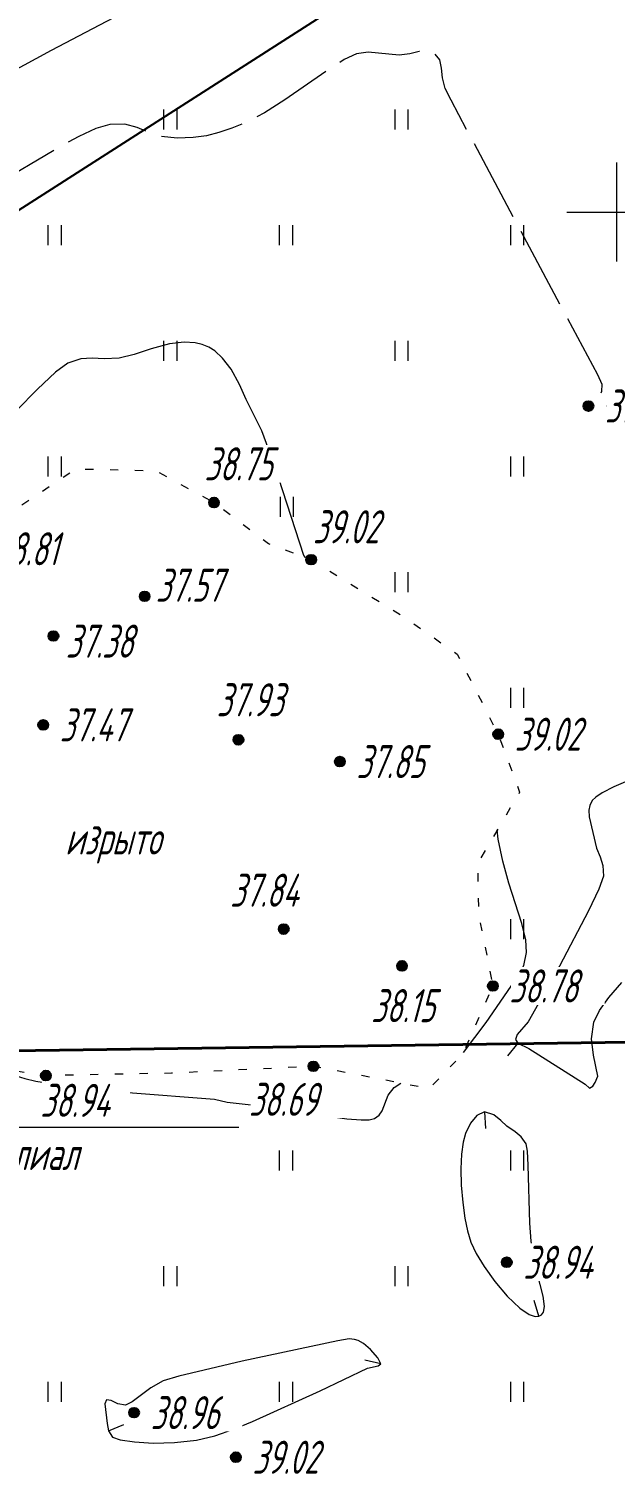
# Model space of a CAD drawing. Extents: x 2208637 to 2213412, y 575334 to 577367.
# Drawn here: x 2211082.22 to 2211099.96, y 576461.75 to 576505.54 of the extents above; entities that cross this region are included whole.
import ezdxf
from ezdxf.enums import TextEntityAlignment as Align

# ---------------------------------------------------------------- set-up
doc = ezdxf.new("R2010")
doc.units = 0
doc.header["$LTSCALE"] = 0.5
doc.linetypes.add('2000_366_2', pattern=[1.5, 0.5, -1])
doc.linetypes.add('500_329_3', pattern=[6, 5, -1])
doc.layers.get('0').update_dxf_attribs({"lineweight": 25})
for name, color, linetype, lineweight in [('ИИ_ГОРИЗОНТАЛИ_ОСН', 32, 'Continuous', 15), ('ИИ_ГРАНИЦЫ_ЗЕМЛЕПОЛЬЗОВАТЕЛЕЙ', 7, 'Continuous', 25), ('ИИ_КАБЕЛЯ_СВЯЗИ', 212, 'Continuous', 25), ('ИИ_КООРДИНАТНАЯ_СЕТКА', 3, 'Continuous', 25), ('ИИ_ОТМЕТКИ', 7, 'Continuous', 25), ('ИИ_ТРАССЫ_КЛС', 5, 'Continuous', 40), ('ИИ_УГОДЬЯ', 7, 'Continuous', 25)]:
    doc.layers.add(name, color=color, linetype=linetype, lineweight=lineweight)
doc.styles.add('D431', font='', dxfattribs={"height": 1})
doc.styles.add('GOST 2.304', font='cs_gost2304.shx', dxfattribs={"width": 0.8, "oblique": 15})
doc.styles.get('D431').set_extended_font_data('D431', italic=True)
doc.linetypes.add('2000_417_2', pattern='A,0,[3,Topography.shx,S=1,R=0,X=0,Y=0],-1.5', length=1.5)
doc.linetypes.add('2000_485_1', pattern='A,34.5,[1,Topography.shx,S=1.5,R=120,X=0.5,Y=-0.87],-0.01,[1,Topography.shx,S=1.5,R=0,X=-0.25,Y=0.43],0,[3,Topography.shx,S=1,R=0,X=0.5,Y=0],-0.01,[1,Topography.shx,S=1.5,R=60,X=0.5,Y=-0.87],-1,34.5', length=70.02)

# ---------------------------------------------------------------- blocks, each defined once
blk = doc.blocks.new('500_12')
at = {"color": 0, "linetype": 'Continuous', "lineweight": -2, "flags": 128}
for points in [[(0, 3), (0, -3)], [(-3, 0), (3, 0)]]:
    blk.add_lwpolyline(points, dxfattribs=at)
at = {"color": 7, "linetype": 'Continuous', "lineweight": -2, "style": 'D431'}
blk.add_attdef('Вертикальная_подпись', (-0.5, 0.5), '', height=2, rotation=90, dxfattribs=at)
blk.add_attdef('Горизонтальная_подпись', (0.5, 0.5), '', height=2, dxfattribs=at)
blk = doc.blocks.new('500_329_6')
at = {"color": 0, "linetype": 'Continuous', "lineweight": -2}
blk.add_lwpolyline([(0, 0), (1, 0)], dxfattribs=at)
blk = doc.blocks.new('500_401')
at = {"color": 0, "linetype": 'Continuous', "lineweight": -2}
for points in [[(-0.4, 0), (-0.4, 1.2)], [(0.4, 0), (0.4, 1.2)]]:
    blk.add_lwpolyline(points, dxfattribs=at)
blk = doc.blocks.new('500_330_1')
at = {"linetype": 'Continuous', "lineweight": -2}
h = blk.add_hatch(color=0, dxfattribs=at)
h.dxf.hatch_style = 1
edge = h.paths.add_edge_path()
edge.add_arc((0, 0), 0.3, 0, 360)
at = {"color": 0, "linetype": 'Continuous', "lineweight": -2}
blk.add_circle((0, 0), 0.3, dxfattribs=at)
at = {"color": 0, "linetype": 'Continuous', "lineweight": -2, "style": 'GOST 2.304', "flags": 1}
for tag, p in [('Номер', (-1, -1)), ('Номер_рабочей_станции', (-1, -3.5))]:
    blk.add_attdef(tag, text='', height=2, dxfattribs=at).set_placement(p, align=Align.RIGHT)
at = {"color": 0, "linetype": 'Continuous', "lineweight": -2, "style": 'GOST 2.304'}
blk.add_attdef('Высота', (1, -1), '', height=2, dxfattribs=at)
at = {"color": 0, "linetype": 'Continuous', "lineweight": -2, "style": 'GOST 2.304', "flags": 1}
blk.add_attdef('Код', (0, -3.5), '', height=2, dxfattribs=at)
blk = doc.blocks.new('PF31B5894457B4BC2B75CC2A4A7EE51')
at = {"color": 0, "linetype": '2000_485_1', "lineweight": -2, "flags": 128}
blk.add_lwpolyline([(2211034.86, 576550.46), (2211041.3, 576548.56), (2211053.02, 576545.49), (2211062.57, 576543.46), (2211069.57, 576541), (2211098.13, 576530.67), (2211093.86, 576507.71), (2211059.32, 576485.6), (2211012.94, 576530.35), (2211015.25, 576546), (2211016.87, 576547.72), (2211020.09, 576547.7), (2211023.69, 576553.94)], close=True, dxfattribs=at)
at = {"color": 0, "lineweight": -2, "flags": 1}
for tag in ['Адрес (местоположение) участка', 'Дата постановки на учет', 'Тип объекта', 'Статус записи о ЗУ по справочнику', 'Кадастровый номер, обозначение, учетный номер объекта', 'Кадастровый номер квартала', 'Вид разрешенного использования по классификатору', 'Площадь, кв.м', 'Категория земель', 'Вид использования по документу', 'Кадастровая стоимость']:
    blk.add_attdef(tag, (0, 0), '', height=0.2, dxfattribs=at)

msp = doc.modelspace()

# ---------------------------------------------------------------- linework, layer by layer
at = {"layer": 'ИИ_ГОРИЗОНТАЛИ_ОСН', "flags": 128}
for points, elevation in [([(2211085.601, 576506.31), (2211082.893, 576504.891), (2211080.784, 576503.748)], 39.5), ([(2211090.593, 576489.543), (2211090.542, 576489.608), (2211089.65, 576492.344), (2211089.265, 576493.38), (2211088.796, 576494.332), (2211088.595, 576494.78), (2211088.341, 576495.244), (2211088.08, 576495.583), (2211087.842, 576495.796), (2211087.659, 576495.91), (2211087.457, 576495.996), (2211087.246, 576496.047), (2211086.918, 576496.066), (2211086.473, 576496.007), (2211085.922, 576495.856), (2211085.405, 576495.688), (2211084.95, 576495.582), (2211084.497, 576495.561), (2211084.132, 576495.577), (2211083.785, 576495.556), (2211083.391, 576495.422), (2211083.024, 576495.15), (2211082.482, 576494.643), (2211081.844, 576493.993)], 39), ([(2211100.484, 576482.844), (2211099.918, 576482.611), (2211099.566, 576482.425), (2211099.378, 576482.298), (2211099.268, 576482.189), (2211099.192, 576482.045), (2211099.163, 576481.899), (2211099.177, 576481.694), (2211099.393, 576480.755), (2211099.504, 576480.491), (2211099.591, 576480.226), (2211099.603, 576479.901), (2211099.467, 576479.513), (2211099.155, 576478.854), (2211098.273, 576477.181), (2211097.332, 576475.5), (2211096.995, 576475.108), (2211096.94, 576474.958), (2211097.018, 576474.849), (2211097.351, 576474.69), (2211099.054, 576473.611), (2211099.18, 576473.486), (2211099.288, 576473.552), (2211099.356, 576473.656), (2211099.435, 576473.854), (2211099.306, 576474.484), (2211099.247, 576474.982), (2211099.312, 576475.488), (2211099.482, 576475.835), (2211099.772, 576476.235), (2211100.16, 576476.683)], 39.5), ([(2211095.372, 576474.57), (2211095.373, 576474.571), (2211096.061, 576475.474), (2211097.039, 576476.902), (2211097.192, 576477.201), (2211097.281, 576477.595), (2211097.256, 576477.975), (2211097.133, 576478.47), (2211096.745, 576479.691), (2211096.558, 576480.358), (2211096.424, 576481.023), (2211096.394, 576481.304)], 39), ([(2211081.19, 576474.097), (2211081.438, 576473.986), (2211082.091, 576473.785), (2211082.431, 576473.702), (2211083.137, 576473.587), (2211084.023, 576473.48), (2211085.221, 576473.361), (2211087.838, 576473.154), (2211088.219, 576473.062), (2211089.572, 576472.912), (2211091.21, 576472.649), (2211091.84, 576472.564), (2211092.27, 576472.531), (2211092.517, 576472.535), (2211092.679, 576472.572), (2211092.818, 576472.672), (2211092.911, 576472.803), (2211093.092, 576473.274), (2211093.267, 576473.511), (2211093.477, 576473.638)], 39)]:
    msp.add_lwpolyline(points, dxfattribs=dict(at, elevation=elevation))
at = {"layer": 'ИИ_ГОРИЗОНТАЛИ_ОСН', "color": 32, "linetype": '500_329_3', "lineweight": 20, "elevation": 39.25, "flags": 128}
msp.add_lwpolyline([(2211161.231, 576493.123), (2211160.997, 576492.592), (2211160.449, 576491.462), (2211159.856, 576490.362), (2211159.243, 576489.36), (2211158.632, 576488.52), (2211158.161, 576488.011), (2211157.825, 576487.745), (2211157.613, 576487.631), (2211157.51, 576487.595), (2211157.382, 576487.566), (2211157.131, 576487.552), (2211156.77, 576487.63), (2211156.307, 576487.881), (2211155.741, 576488.353), (2211155.167, 576488.897), (2211154.563, 576489.402), (2211154.041, 576489.705), (2211153.62, 576489.836), (2211153.323, 576489.864), (2211153.168, 576489.857), (2211153.013, 576489.837), (2211152.712, 576489.76), (2211152.284, 576489.563), (2211151.753, 576489.183), (2211151.149, 576488.592), (2211150.111, 576487.4), (2211149.749, 576487.06), (2211149.495, 576486.905), (2211149.332, 576486.861), (2211149.147, 576486.87), (2211148.952, 576486.917), (2211148.698, 576487.046), (2211148.41, 576487.306), (2211148.084, 576487.741), (2211147.737, 576488.251), (2211147.303, 576488.788), (2211146.907, 576489.247), (2211145.098, 576491.504), (2211144.451, 576492.296), (2211143.863, 576492.98), (2211143.382, 576493.481), (2211143.059, 576493.722), (2211142.636, 576493.757), (2211141.855, 576493.478), (2211141.402, 576493.48), (2211140.995, 576493.607), (2211140.596, 576493.787), (2211140.241, 576494.024), (2211140.014, 576494.256), (2211139.889, 576494.456), (2211139.832, 576494.602), (2211139.812, 576494.731), (2211139.858, 576494.881), (2211140.038, 576495.213), (2211140.446, 576495.824), (2211141.98, 576497.93), (2211142.827, 576499.129), (2211143.587, 576500.311), (2211144.158, 576501.391), (2211144.409, 576502.124), (2211144.442, 576502.569), (2211144.377, 576502.804), (2211144.317, 576502.902), (2211144.236, 576502.986), (2211144.018, 576503.115), (2211143.559, 576503.219), (2211142.745, 576503.209), (2211141.484, 576503.002), (2211140.064, 576502.633), (2211138.602, 576502.162), (2211137.218, 576501.649), (2211136.027, 576501.153), (2211135.294, 576500.808), (2211134.911, 576500.6), (2211134.75, 576500.493), (2211134.635, 576500.379), (2211134.533, 576500.235), (2211134.436, 576500.012), (2211134.383, 576499.7), (2211134.372, 576499.283), (2211134.336, 576498.832), (2211134.184, 576498.34), (2211133.973, 576497.915), (2211133.686, 576497.39), (2211133.319, 576496.789), (2211132.873, 576496.135), (2211132.345, 576495.453), (2211131.735, 576494.765), (2211131.041, 576494.097), (2211130.308, 576493.504), (2211129.578, 576493.012), (2211128.85, 576492.595), (2211128.121, 576492.23), (2211126.657, 576491.556), (2211125.916, 576491.198), (2211125.157, 576490.877), (2211124.397, 576490.643), (2211123.023, 576490.277), (2211122.488, 576490.066), (2211122.168, 576489.847), (2211122.004, 576489.641), (2211121.936, 576489.478), (2211121.905, 576489.294), (2211121.927, 576489.1), (2211122.051, 576488.797), (2211122.354, 576488.379), (2211122.891, 576487.857), (2211123.521, 576487.359), (2211125.078, 576486.298), (2211125.559, 576486.035), (2211126.035, 576485.862), (2211126.405, 576485.704), (2211126.565, 576485.485), (2211126.424, 576485.198), (2211126.067, 576484.919), (2211125.66, 576484.691), (2211125.368, 576484.561), (2211125.117, 576484.512), (2211124.77, 576484.531), (2211124.609, 576484.62), (2211124.559, 576484.734), (2211124.009, 576484.668), (2211123.435, 576484.624), (2211122.75, 576484.612), (2211122.024, 576484.66), (2211121.322, 576484.799), (2211120.701, 576485.043), (2211120.016, 576485.408), (2211119.326, 576485.835), (2211118.685, 576486.268), (2211117.635, 576487.039), (2211117.466, 576487.137), (2211117.093, 576487.695), (2211116.754, 576488.139), (2211116.466, 576488.437), (2211116.26, 576488.576), (2211116.135, 576488.61), (2211116.026, 576488.589), (2211115.943, 576488.518), (2211115.86, 576488.338), (2211115.798, 576487.994), (2211115.735, 576487.474), (2211115.64, 576487.053), (2211115.515, 576486.769), (2211115.395, 576486.608), (2211115.253, 576486.487), (2211115.095, 576486.398), (2211114.812, 576486.298), (2211114.372, 576486.211), (2211112.569, 576486.072), (2211112.107, 576485.974), (2211111.672, 576485.805), (2211111.295, 576485.626), (2211110.97, 576485.442), (2211110.695, 576485.256), (2211110.466, 576485.072), (2211110.255, 576484.805), (2211109.985, 576484.29), (2211109.845, 576484.215), (2211109.758, 576484.443), (2211109.546, 576485.858), (2211109.371, 576486.842), (2211109.117, 576487.872), (2211108.76, 576488.848), (2211108.275, 576489.667), (2211107.718, 576490.273), (2211107.154, 576490.714), (2211106.572, 576491.038), (2211105.96, 576491.297), (2211104.6, 576491.818), (2211102.169, 576492.992), (2211100.086, 576493.941), (2211099.752, 576494.105), (2211099.591, 576494.195), (2211099.519, 576494.254), (2211099.493, 576494.352), (2211099.556, 576494.583), (2211099.571, 576494.78), (2211099.432, 576495.072), (2211094.994, 576503.383), (2211094.817, 576503.737), (2211094.731, 576504.063), (2211094.702, 576504.355), (2211094.651, 576504.603), (2211094.498, 576504.796), (2211094.268, 576504.88), (2211094.025, 576504.853), (2211093.751, 576504.785), (2211093.426, 576504.745), (2211092.49, 576504.841), (2211092.13, 576504.788), (2211091.762, 576504.612), (2211091.236, 576504.273), (2211089.965, 576503.397), (2211089.35, 576503.003), (2211088.836, 576502.733), (2211088.362, 576502.541), (2211087.966, 576502.402), (2211087.594, 576502.309), (2211087.193, 576502.255), (2211086.709, 576502.233), (2211086.232, 576502.284), (2211085.848, 576502.411), (2211085.497, 576502.555), (2211085.123, 576502.655), (2211084.667, 576502.651), (2211084.246, 576502.53), (2211083.727, 576502.289), (2211083.119, 576501.952), (2211080.851, 576500.611), (2211079.977, 576500.134), (2211079.133, 576499.728), (2211076.994, 576498.87), (2211076.311, 576498.539), (2211075.593, 576498.101), (2211074.81, 576497.507), (2211074.182, 576496.899), (2211073.707, 576496.282), (2211073.331, 576495.659), (2211072.661, 576494.409), (2211072.258, 576493.789), (2211071.737, 576493.177), (2211071.045, 576492.577), (2211070.215, 576492.061), (2211069.191, 576491.573), (2211068.047, 576491.119), (2211066.857, 576490.704), (2211065.695, 576490.337), (2211063.121, 576489.577), (2211062.815, 576489.46), (2211062.558, 576489.224), (2211062.387, 576488.987), (2211062.134, 576488.74), (2211061.842, 576488.605), (2211061.521, 576488.524), (2211061.222, 576488.416), (2211060.991, 576488.198), (2211060.869, 576487.802), (2211060.853, 576487.302), (2211060.926, 576486.827), (2211061.07, 576486.506), (2211061.296, 576486.399), (2211061.803, 576486.411)], dxfattribs=at)
at = {"layer": 'ИИ_ГОРИЗОНТАЛИ_ОСН', "elevation": 39, "flags": 128}
for points in [[(2211096.677, 576472.335), (2211096.502, 576472.509), (2211096.292, 576472.678), (2211096.01, 576472.769), (2211095.773, 576472.659), (2211095.586, 576472.428), (2211095.435, 576472.117), (2211095.362, 576471.855), (2211095.309, 576471.491), (2211095.285, 576471.049), (2211095.295, 576470.554), (2211095.346, 576470.029), (2211095.415, 576469.558), (2211095.488, 576469.174), (2211095.592, 576468.832), (2211095.752, 576468.485), (2211095.994, 576468.088), (2211096.321, 576467.634), (2211096.694, 576467.193), (2211097.073, 576466.83), (2211097.354, 576466.641), (2211097.539, 576466.58), (2211097.646, 576466.585), (2211097.733, 576466.631), (2211097.789, 576466.71), (2211097.819, 576466.881), (2211097.782, 576467.193), (2211097.513, 576468.255), (2211097.415, 576468.855), (2211097.381, 576469.406), (2211097.33, 576471.163), (2211097.305, 576471.58), (2211097.264, 576471.809), (2211097.114, 576472.016), (2211096.937, 576472.165)], [(2211092.343, 576465.765), (2211092.179, 576465.856), (2211092.076, 576465.886), (2211091.915, 576465.901), (2211091.571, 576465.845), (2211088.668, 576465.228), (2211086.755, 576464.772), (2211086.281, 576464.629), (2211085.905, 576464.424), (2211085.34, 576463.996), (2211085.138, 576463.899), (2211084.909, 576463.94), (2211084.71, 576464.041), (2211084.569, 576464.054), (2211084.515, 576463.941), (2211084.583, 576463.345), (2211084.624, 576463.117), (2211084.75, 576462.932), (2211084.982, 576462.848), (2211085.412, 576462.783), (2211085.981, 576462.751), (2211086.627, 576462.766), (2211087.292, 576462.842), (2211087.849, 576462.973), (2211088.417, 576463.167), (2211088.983, 576463.4), (2211091.037, 576464.334), (2211092.462, 576465.015), (2211092.79, 576465.085), (2211092.869, 576465.149), (2211092.781, 576465.331), (2211092.557, 576465.581)]]:
    msp.add_lwpolyline(points, close=True, dxfattribs=at)
at = {"layer": 'ИИ_КАБЕЛЯ_СВЯЗИ', "color": 7, "lineweight": 20, "flags": 128}
msp.add_lwpolyline([(2211063.276, 576470.931), (2211068.103, 576472.313), (2211088.572, 576472.313)], dxfattribs=at)
at = {"layer": 'ИИ_ТРАССЫ_КЛС', "flags": 128}
msp.add_lwpolyline([(2211107.637, 576584.55), (2211101.85, 576557.86), (2211100.623, 576546.71), (2211099.537, 576533.931), (2211107.237, 576498.814), (2211109.709, 576475.008), (2211060.149, 576474.317), (2211041.011, 576497.758), (2211038.21, 576497.155), (2211029.963, 576508.216), (2211031.248, 576510.646), (2211018.887, 576526.555), (2211015, 576526.061), (2211010.77, 576533.726), (2211009.3, 576537.94), (2211011.906, 576539.84), (2211014.291, 576558.224), (2211012.094, 576566.952), (2211013.11, 576598.234)], dxfattribs=at)
at = {"layer": 'ИИ_УГОДЬЯ', "linetype": '2000_366_2', "lineweight": 20, "flags": 128}
msp.add_lwpolyline([(2211067.056, 576480.767), (2211067.18, 576483.34), (2211068.55, 576486.73), (2211070.049, 576487.549), (2211072.787, 576489.227), (2211075.23, 576489), (2211077.715, 576489.373), (2211080.66, 576489.81), (2211081.555, 576490.843), (2211083.636, 576492.229), (2211086.057, 576492.172), (2211087.82, 576491.21), (2211089.465, 576489.968), (2211090.76, 576489.48), (2211093.637, 576487.707), (2211095.18, 576486.617), (2211096.42, 576484.2), (2211097.07, 576482.443), (2211095.793, 576480.292), (2211095.829, 576478.724), (2211096.26, 576476.58), (2211095.355, 576474.53), (2211094.332, 576473.473), (2211090.83, 576474.15), (2211086.529, 576473.941), (2211082.73, 576473.87), (2211080.102, 576474.257), (2211078.271, 576475.478), (2211077.541, 576477.484), (2211077.517, 576480.542), (2211076.91, 576481.74), (2211075.899, 576481.678), (2211074.803, 576480.766), (2211074.146, 576479.198), (2211073.964, 576477.265), (2211073.53, 576476.06), (2211070.569, 576476.39), (2211068.744, 576477.557), (2211067.12, 576478.44)], close=True, dxfattribs=at)

# ---------------------------------------------------------------- block references
at = {"layer": 'ИИ_ГОРИЗОНТАЛИ_ОСН'}
for p, xscale, yscale, zscale, rotation in [((2211097.018, 576474.849, 39.5), 0.5, 0.5, 0.5, 230.1201306437789), ((2211096.01, 576472.769, 39), 0.4999999999999998, 0.4999999999999998, 0.4999999999999998, 273.5643845634566), ((2211097.646, 576466.585, 39), 0.5, 0.5, 0.5, 105.4462322714127), ((2211092.869, 576465.149, 39), 0.5, 0.5, 0.5, 167.5702773086694), ((2211084.624, 576463.117, 39), 0.5, 0.5, 0.5, 22.28772243632369)]:
    msp.add_blockref('500_329_6', p, dxfattribs=dict(at, xscale=xscale, yscale=yscale, zscale=zscale, rotation=rotation))
at = {"layer": 'ИИ_КООРДИНАТНАЯ_СЕТКА', "color": 3, "lineweight": 20, "xscale": 0.5, "yscale": 0.5, "zscale": 0.5}
msp.add_blockref('500_12', (2211100, 576500), dxfattribs=at)
at = {"layer": 'ИИ_УГОДЬЯ', "lineweight": 20, "xscale": 0.5, "yscale": 0.5, "zscale": 0.5}
for p in [(2211086.5, 576502.5), (2211093.5, 576502.5), (2211083, 576499), (2211090, 576499), (2211097, 576499), (2211086.5, 576495.5), (2211093.5, 576495.5), (2211083, 576492), (2211097, 576492), (2211090.028, 576490.78), (2211093.5, 576488.5), (2211097, 576485), (2211097, 576478), (2211090, 576471), (2211097, 576471), (2211086.5, 576467.5), (2211093.5, 576467.5), (2211083, 576464), (2211090, 576464), (2211097, 576464)]:
    msp.add_blockref('500_401', p, dxfattribs=at)

# ---------------------------------------------------------------- next in the draw order: wipeouts: each hides what was drawn before it
at = {"lineweight": 0}
for points, layer in [([(2211068.007, 576470.939), (2211088.335, 576470.939), (2211088.335, 576472.105), (2211068.007, 576472.105)], 'ИИ_КАБЕЛЯ_СВЯЗИ'), ([(2211080.003, 576497.747), (2211082.49, 576497.747), (2211082.49, 576498.887), (2211080.003, 576498.887)], 'ИИ_ОТМЕТКИ'), ([(2211099.701, 576493.559), (2211102.532, 576493.559), (2211102.532, 576494.777), (2211099.701, 576494.777)], 'ИИ_ОТМЕТКИ'), ([(2211087.581, 576491.81), (2211090.409, 576491.81), (2211090.409, 576492.95), (2211087.581, 576492.95)], 'ИИ_ОТМЕТКИ'), ([(2211090.861, 576489.906), (2211093.692, 576489.906), (2211093.692, 576491.123), (2211090.861, 576491.123)], 'ИИ_ОТМЕТКИ'), ([(2211081.21, 576489.24), (2211083.858, 576489.24), (2211083.858, 576490.38), (2211081.21, 576490.38)], 'ИИ_ОТМЕТКИ'), ([(2211086.108, 576488.138), (2211088.956, 576488.138), (2211088.956, 576489.278), (2211086.108, 576489.278)], 'ИИ_ОТМЕТКИ'), ([(2211083.385, 576486.445), (2211086.213, 576486.445), (2211086.213, 576487.585), (2211083.385, 576487.585)], 'ИИ_ОТМЕТКИ'), ([(2211087.947, 576484.671), (2211090.775, 576484.671), (2211090.775, 576485.811), (2211087.947, 576485.811)], 'ИИ_ОТМЕТКИ'), ([(2211083.2, 576483.91), (2211086.108, 576483.91), (2211086.108, 576485.05), (2211083.2, 576485.05)], 'ИИ_ОТМЕТКИ'), ([(2211096.97, 576483.63), (2211099.801, 576483.63), (2211099.801, 576484.847), (2211096.97, 576484.847)], 'ИИ_ОТМЕТКИ'), ([(2211092.18, 576482.8), (2211095.008, 576482.8), (2211095.008, 576483.94), (2211092.18, 576483.94)], 'ИИ_ОТМЕТКИ'), ([(2211088.356, 576478.908), (2211091.043, 576478.908), (2211091.043, 576480.048), (2211088.356, 576480.048)], 'ИИ_ОТМЕТКИ'), ([(2211096.81, 576476.01), (2211099.638, 576476.01), (2211099.638, 576477.15), (2211096.81, 576477.15)], 'ИИ_ОТМЕТКИ'), ([(2211092.626, 576475.415), (2211095.254, 576475.415), (2211095.254, 576476.555), (2211092.626, 576476.555)], 'ИИ_ОТМЕТКИ'), ([(2211082.613, 576472.55), (2211085.28, 576472.55), (2211085.28, 576473.69), (2211082.613, 576473.69)], 'ИИ_ОТМЕТКИ'), ([(2211088.924, 576472.581), (2211091.732, 576472.581), (2211091.732, 576473.779), (2211088.924, 576473.779)], 'ИИ_ОТМЕТКИ'), ([(2211097.23, 576467.65), (2211099.897, 576467.65), (2211099.897, 576468.79), (2211097.23, 576468.79)], 'ИИ_ОТМЕТКИ'), ([(2211085.95, 576463.1), (2211088.678, 576463.1), (2211088.678, 576464.298), (2211085.95, 576464.298)], 'ИИ_ОТМЕТКИ'), ([(2211089.031, 576461.751), (2211091.863, 576461.751), (2211091.863, 576462.968), (2211089.031, 576462.968)], 'ИИ_ОТМЕТКИ'), ([(2211083.374, 576480.487), (2211087.232, 576480.487), (2211087.232, 576481.358), (2211083.374, 576481.358)], 'ИИ_УГОДЬЯ')]:
    msp.add_wipeout(points, dxfattribs=at).dxf.layer = layer

# ---------------------------------------------------------------- next in the draw order: block references
at = {"layer": 'ИИ_ГРАНИЦЫ_ЗЕМЛЕПОЛЬЗОВАТЕЛЕЙ'}
msp.add_blockref('PF31B5894457B4BC2B75CC2A4A7EE51', (0, 0), dxfattribs=at)
at = {"layer": 'ИИ_ОТМЕТКИ'}
ref = msp.add_blockref('500_330_1', (2211099.151, 576494.129, 39.218), dxfattribs=dict(at, xscale=0.5, yscale=0.5, zscale=0.5))
ref.add_attrib('Высота', '39.22', (2211099.651, 576493.629, -26.146), dxfattribs={"layer": '0', "color": 0, "linetype": 'Continuous', "lineweight": -2, "height": 1, "style": 'GOST 2.304', "oblique": 15, "width": 0.8})
ref = msp.add_blockref('500_330_1', (2211087.82, 576491.21, 38.75), dxfattribs=dict(at, xscale=0.5, yscale=0.5, zscale=0.5))
ref.add_attrib('Высота', '38.75', (2211087.531, 576491.88), dxfattribs={"layer": '0', "color": 0, "linetype": 'Continuous', "lineweight": -2, "height": 1, "style": 'GOST 2.304', "oblique": 15, "width": 0.8})
ref = msp.add_blockref('500_330_1', (2211090.76, 576489.48, 39.02), dxfattribs=dict(at, xscale=0.5, yscale=0.5, zscale=0.5))
ref.add_attrib('Высота', '39.02', (2211090.811, 576489.976), dxfattribs={"layer": '0', "color": 0, "linetype": 'Continuous', "lineweight": -2, "height": 1, "style": 'GOST 2.304', "oblique": 15, "width": 0.8})
ref = msp.add_blockref('500_330_1', (2211080.66, 576489.81, 38.81), dxfattribs=dict(at, xscale=0.5, yscale=0.5, zscale=0.5))
ref.add_attrib('Высота', '38.81', (2211081.16, 576489.31, 38.81), dxfattribs={"layer": '0', "color": 0, "linetype": 'Continuous', "lineweight": -2, "height": 1, "style": 'GOST 2.304', "oblique": 15, "width": 0.8})
ref = msp.add_blockref('500_330_1', (2211085.72, 576488.37, 37.57), dxfattribs=dict(at, xscale=0.5, yscale=0.5, zscale=0.5))
ref.add_attrib('Высота', '37.57', (2211086.058, 576488.208, 37.57), dxfattribs={"layer": '0', "color": 0, "linetype": 'Continuous', "lineweight": -2, "height": 1, "style": 'GOST 2.304', "oblique": 15, "width": 0.8})
ref = msp.add_blockref('500_330_1', (2211082.96, 576487.17, 37.38), dxfattribs=dict(at, xscale=0.5, yscale=0.5, zscale=0.5))
ref.add_attrib('Высота', '37.38', (2211083.335, 576486.515, 37.38), dxfattribs={"layer": '0', "color": 0, "linetype": 'Continuous', "lineweight": -2, "height": 1, "style": 'GOST 2.304', "oblique": 15, "width": 0.8})
ref = msp.add_blockref('500_330_1', (2211088.56, 576484.03, 37.93), dxfattribs=dict(at, xscale=0.5, yscale=0.5, zscale=0.5))
ref.add_attrib('Высота', '37.93', (2211087.897, 576484.741), dxfattribs={"layer": '0', "color": 0, "linetype": 'Continuous', "lineweight": -2, "height": 1, "style": 'GOST 2.304', "oblique": 15, "width": 0.8})
ref = msp.add_blockref('500_330_1', (2211082.65, 576484.48, 37.47), dxfattribs=dict(at, xscale=0.5, yscale=0.5, zscale=0.5))
ref.add_attrib('Высота', '37.47', (2211083.15, 576483.98, 37.47), dxfattribs={"layer": '0', "color": 0, "linetype": 'Continuous', "lineweight": -2, "height": 1, "style": 'GOST 2.304', "oblique": 15, "width": 0.8})
ref = msp.add_blockref('500_330_1', (2211096.42, 576484.2, 39.02), dxfattribs=dict(at, xscale=0.5, yscale=0.5, zscale=0.5))
ref.add_attrib('Высота', '39.02', (2211096.92, 576483.7, 39.02), dxfattribs={"layer": '0', "color": 0, "linetype": 'Continuous', "lineweight": -2, "height": 1, "style": 'GOST 2.304', "oblique": 15, "width": 0.8})
ref = msp.add_blockref('500_330_1', (2211091.63, 576483.37, 37.85), dxfattribs=dict(at, xscale=0.5, yscale=0.5, zscale=0.5))
ref.add_attrib('Высота', '37.85', (2211092.13, 576482.87, 37.85), dxfattribs={"layer": '0', "color": 0, "linetype": 'Continuous', "lineweight": -2, "height": 1, "style": 'GOST 2.304', "oblique": 15, "width": 0.8})
ref = msp.add_blockref('500_330_1', (2211089.93, 576478.3, 37.84), dxfattribs=dict(at, xscale=0.5, yscale=0.5, zscale=0.5))
ref.add_attrib('Высота', '37.84', (2211088.306, 576478.978), dxfattribs={"layer": '0', "color": 0, "linetype": 'Continuous', "lineweight": -2, "height": 1, "style": 'GOST 2.304', "oblique": 15, "width": 0.8})
ref = msp.add_blockref('500_330_1', (2211093.51, 576477.19, 38.15), dxfattribs=dict(at, xscale=0.5, yscale=0.5, zscale=0.5))
ref.add_attrib('Высота', '38.15', (2211092.576, 576475.485), dxfattribs={"layer": '0', "color": 0, "linetype": 'Continuous', "lineweight": -2, "height": 1, "style": 'GOST 2.304', "oblique": 15, "width": 0.8})
ref = msp.add_blockref('500_330_1', (2211096.26, 576476.58, 38.78), dxfattribs=dict(at, xscale=0.5, yscale=0.5, zscale=0.5))
ref.add_attrib('Высота', '38.78', (2211096.76, 576476.08, 38.78), dxfattribs={"layer": '0', "color": 0, "linetype": 'Continuous', "lineweight": -2, "height": 1, "style": 'GOST 2.304', "oblique": 15, "width": 0.8})
ref = msp.add_blockref('500_330_1', (2211082.73, 576473.87, 38.94), dxfattribs=dict(at, xscale=0.5, yscale=0.5, zscale=0.5))
ref.add_attrib('Высота', '38.94', (2211082.563, 576472.62), dxfattribs={"layer": '0', "color": 0, "linetype": 'Continuous', "lineweight": -2, "height": 1, "style": 'GOST 2.304', "oblique": 15, "width": 0.8})
ref = msp.add_blockref('500_330_1', (2211090.83, 576474.15, 38.69), dxfattribs=dict(at, xscale=0.5, yscale=0.5, zscale=0.5))
ref.add_attrib('Высота', '38.69', (2211088.874, 576472.651), dxfattribs={"layer": '0', "color": 0, "linetype": 'Continuous', "lineweight": -2, "height": 1, "style": 'GOST 2.304', "oblique": 15, "width": 0.8})
ref = msp.add_blockref('500_330_1', (2211096.68, 576468.22, 38.94), dxfattribs=dict(at, xscale=0.5, yscale=0.5, zscale=0.5))
ref.add_attrib('Высота', '38.94', (2211097.18, 576467.72, -30.586), dxfattribs={"layer": '0', "color": 0, "linetype": 'Continuous', "lineweight": -2, "height": 1, "style": 'GOST 2.304', "oblique": 15, "width": 0.8})
ref = msp.add_blockref('500_330_1', (2211085.4, 576463.67, 38.962), dxfattribs=dict(at, xscale=0.5, yscale=0.5, zscale=0.5))
ref.add_attrib('Высота', '38.96', (2211085.9, 576463.17, -30.564), dxfattribs={"layer": '0', "color": 0, "linetype": 'Continuous', "lineweight": -2, "height": 1, "style": 'GOST 2.304', "oblique": 15, "width": 0.8})
ref = msp.add_blockref('500_330_1', (2211088.481, 576462.321, 39.024), dxfattribs=dict(at, xscale=0.5, yscale=0.5, zscale=0.5))
ref.add_attrib('Высота', '39.02', (2211088.981, 576461.821, -26.016), dxfattribs={"layer": '0', "color": 0, "linetype": 'Continuous', "lineweight": -2, "height": 1, "style": 'GOST 2.304', "oblique": 15, "width": 0.8})

# ---------------------------------------------------------------- next in the draw order: texts
at = {"layer": 'ИИ_КАБЕЛЯ_СВЯЗИ', "color": 7, "lineweight": 20, "ltscale": 2, "style": 'GOST 2.304', "oblique": 15, "width": 0.8}
msp.add_text('ПАО "Ростелеком" Ростовский филиал', height=1, dxfattribs=at).set_placement((2211067.957, 576471.009))
at = {"layer": 'ИИ_УГОДЬЯ', "linetype": '2000_417_2', "lineweight": 20, "ltscale": 0.5, "style": 'GOST 2.304', "oblique": 15, "width": 0.8}
msp.add_text('изрыто', height=1, dxfattribs=at).set_placement((2211083.315, 576480.557, -88.25))

doc.saveas('drawing.dxf')
